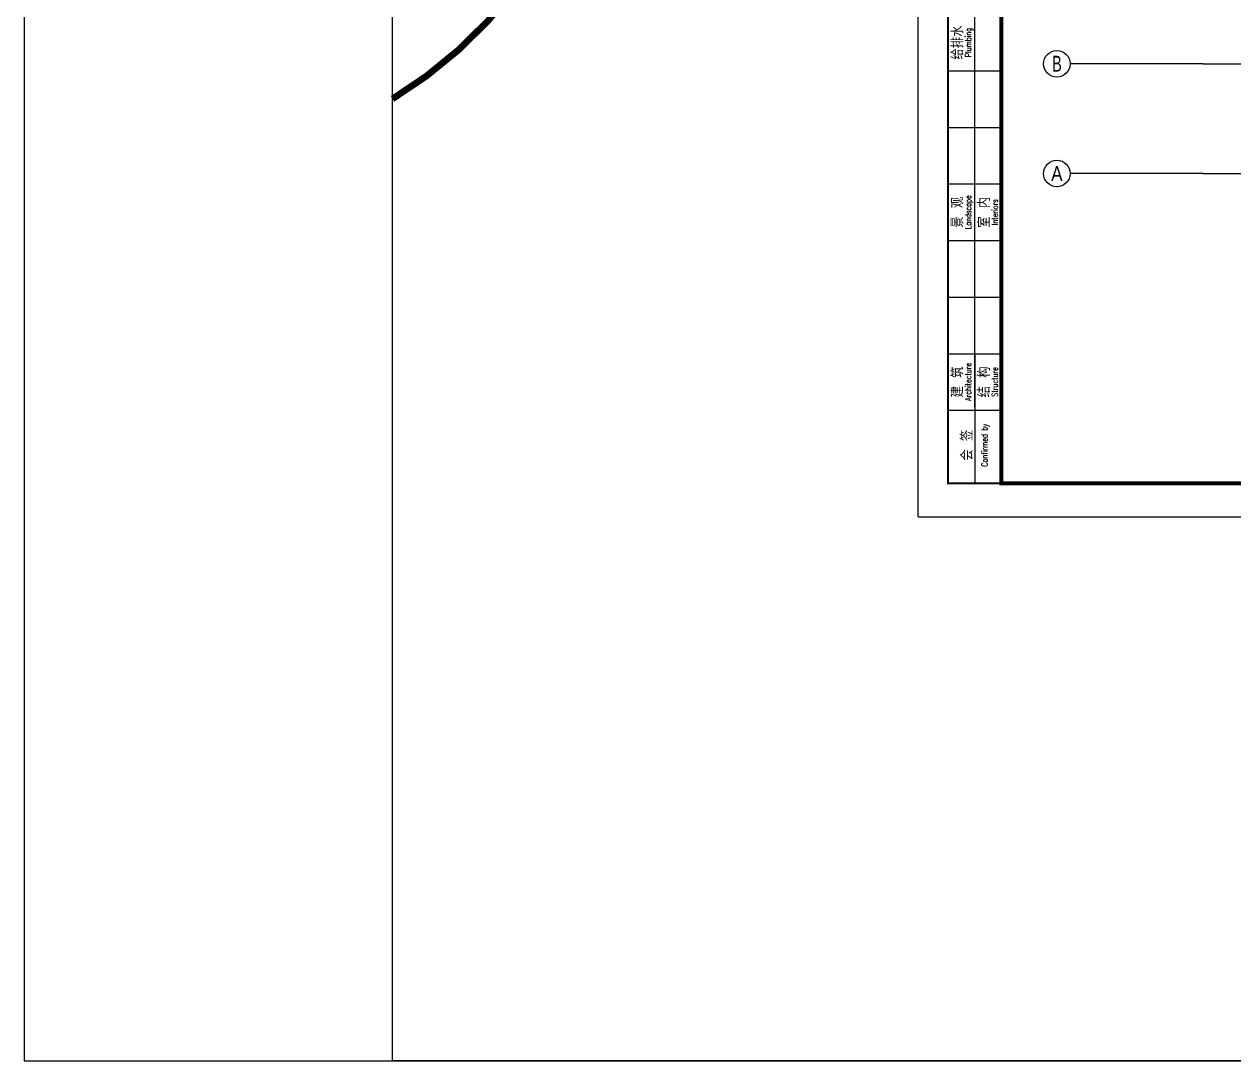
# Model space of a CAD drawing. Extents: x -12047294 to -5625356, y -1456591 to -622873.
# Drawn here: x -6142689 to -6088164, y -793223 to -746490 of the extents above; entities that cross this region are included whole.
import ezdxf
from ezdxf.enums import TextEntityAlignment as Align

# ---------------------------------------------------------------- set-up
doc = ezdxf.new("R2010")
doc.units = 0
doc.header["$LTSCALE"] = 10
doc.header["$MEASUREMENT"] = 0
doc.linetypes.add('DASHDOT', pattern=[1, 0.5, -0.25, 0, -0.25])
doc.linetypes.add('DOTE', pattern=[2.42, 2, -0.2, 0.02, -0.2])
for name, color, linetype in [('A-DIMAXIS', 3, 'Continuous'), ('AXIS_TEXT', 7, 'Continuous'), ('A用地红线', 10, 'Continuous'), ('DOTE', 9, 'DOTE'), ('图框', 7, 'Continuous')]:
    doc.layers.add(name, color=color, linetype=linetype)
doc.styles.add('_TCH_AXIS', font='tjromand.shx', dxfattribs={"bigfont": 'tjhts.shx'})
doc.styles.add('COMPLEX', font='COMPLEX')
doc.styles.add('TKZ1_tjhts.shx', font='tjromant.shx', dxfattribs={"bigfont": 'tjhts.shx'})
doc.styles.add('TKZ2_tjkts.shx', font='tjromant.shx', dxfattribs={"bigfont": 'tjkts.shx'})

# ---------------------------------------------------------------- blocks, each defined once
blk = doc.blocks.new('2015建筑类图框_A0')
for p, q in [((17, 33), (17, 338)), ((9, 134), (25, 134)), ((9, 117), (25, 117)), ((9, 100), (25, 100)), ((9, 83), (25, 83)), ((9, 66), (25, 66)), ((9, 49), (25, 49)), ((17, 49), (17, 32)), ((9, 32), (25, 32)), ((17, 32), (17, 10))]:
    blk.add_line(p, q)
at = {"const_width": 1.2}
blk.add_lwpolyline([(25, 831), (1179, 831), (1179, 10), (25, 10), (25, 831)], close=True, dxfattribs=at)
at = {"layer": '图框'}
for q in [(0, 841), (1189, 0)]:
    blk.add_line((0, 0), q, dxfattribs=at)
at = {"layer": '图框', "const_width": 0.6}
blk.add_lwpolyline([(25, 10), (9, 10), (9, 338), (25, 338)], dxfattribs=at)
at = {"style": 'TKZ2_tjkts.shx'}
for s, p in [('给排水', (11.79, 142.5)), ('景 观', (11.79, 91.5)), ('室 内', (19.79, 91.5)), ('建 筑', (11.79, 40.5)), ('结 构', (19.79, 40.5)), ('会 签', (14.62, 21.5))]:
    blk.add_text(s, height=3.6, rotation=90, dxfattribs=at).set_placement(p, align=Align.MIDDLE_CENTER)
at = {"style": 'TKZ2_tjkts.shx', "width": 0.8}
for s, p in [('Plumbing', (15.02, 142.5)), ('Landscape', (15.02, 91.5)), ('Interiors', (23.02, 91.5)), ('Architecture', (15.02, 40.5)), ('Structure', (23.02, 40.5)), ('Confirmed by', (19.95, 21.5))]:
    blk.add_text(s, height=1.8, rotation=90, dxfattribs=at).set_placement(p, align=Align.MIDDLE_CENTER)
at = {"style": 'TKZ1_tjhts.shx', "flags": 1}
for tag, p in [('CLIENT', (1139, 392.88)), ('PROJETNAME', (1139, 295.72)), ('SHEETTITLE', (1139, 138.31))]:
    blk.add_attdef(tag, text='', height=5, dxfattribs=at).set_placement(p, align=Align.MIDDLE_CENTER)
at = {"style": 'TKZ1_tjhts.shx'}
for tag, height, p in [('SUB-PROJECT', 3.6, (1149, 282)), ('SPRONO', 3, (1168.85, 271.46)), ('DISLIN', 3.6, (1129.11, 125.02)), ('STAGE', 3.6, (1168.85, 124.59)), ('REV', 3, (1168.42, 115.09)), ('SHENO', 3, (1128.97, 114.1))]:
    blk.add_attdef(tag, text='', height=height, dxfattribs=at).set_placement(p, align=Align.MIDDLE_CENTER)
at = {"style": 'TKZ1_tjhts.shx', "width": 0.6}
blk.add_attdef('PRONO', text='', height=3, dxfattribs=at).set_placement((1129.12, 271.77), align=Align.MIDDLE_CENTER)
blk = doc.blocks.new('*U174')
at = {"layer": '图框'}
blk.add_blockref('2015建筑类图框_A0', (0, 0), dxfattribs=at)
blk = doc.blocks.new('_AXISO')
blk.add_circle((0, 0), 0.5)
at = {"layer": 'AXIS_TEXT', "style": 'COMPLEX', "width": 1.041667}
blk.add_attdef('A', text='', height=0.56, dxfattribs=at).set_placement((-0.25, -0.28), (0.25, -0.28), align=Align.FIT)

msp = doc.modelspace()

# ---------------------------------------------------------------- linework, layer by layer
at = {"layer": 'A-DIMAXIS'}
for p, q in [((-6089538.8, -748273.4), (-6095538.8, -748273.4)), ((-6089538.8, -753223.4), (-6095538.8, -753223.4))]:
    msp.add_line(p, q, dxfattribs=at)
at = {"layer": 'A用地红线', "color": 14, "linetype": 'DASHDOT', "ltscale": 3, "const_width": 300, "elevation": -100}
msp.add_lwpolyline([(-6126086.8, -749856.5, 0.2604773), (-6116469.9, -732877.9), (-6116081.9, -665878.8, 0.333625), (-6121805.8, -658163.5, 0.0739432), (-6124132, -657807.4), (-6126086.8, -657796.8)], format="xyb", dxfattribs=at)
at = {"layer": 'Defpoints', "color": 251, "elevation": -100}
for points in [[(-6142689.5, -793223.5), (-5902002.6, -793223.5), (-5902002.6, -623023.5), (-6142689.5, -623023.5)], [(-6126086.8, -623023.5), (-5955586.8, -623023.5), (-5955586.8, -793223.5), (-6126086.8, -793223.5)]]:
    msp.add_lwpolyline(points, close=True, dxfattribs=at)
at = {"layer": 'DOTE'}
for p, q in [((-6089538.8, -748273.4), (-5988539.2, -748273.4)), ((-6089538.8, -753223.4), (-5988539.2, -753223.4))]:
    msp.add_line(p, q, dxfattribs=at)

# ---------------------------------------------------------------- block references
at = {"layer": 'A-DIMAXIS'}
ref = msp.add_blockref('_AXISO', (-6096138.8, -748273.4), dxfattribs=dict(at, xscale=1200, yscale=1200, zscale=1200))
ref.add_attrib('A', 'B', dxfattribs={"height": 714.2, "style": '_TCH_AXIS', "width": 0.928571}).set_placement((-6096359.9, -748630.5), (-6095917.8, -748630.5), align=Align.FIT)
ref = msp.add_blockref('_AXISO', (-6096138.8, -753223.4), dxfattribs=dict(at, xscale=1200, yscale=1200, zscale=1200))
ref.add_attrib('A', 'A', dxfattribs={"height": 668.2, "style": '_TCH_AXIS'}).set_placement((-6096393.4, -753557.5), (-6095884.3, -753557.5), align=Align.FIT)
at = {"layer": '图框', "xscale": 150, "yscale": 150, "zscale": 150}
msp.add_blockref('*U174', (-6102389.8, -768693.7, -200), dxfattribs=at)

doc.saveas('drawing.dxf')
